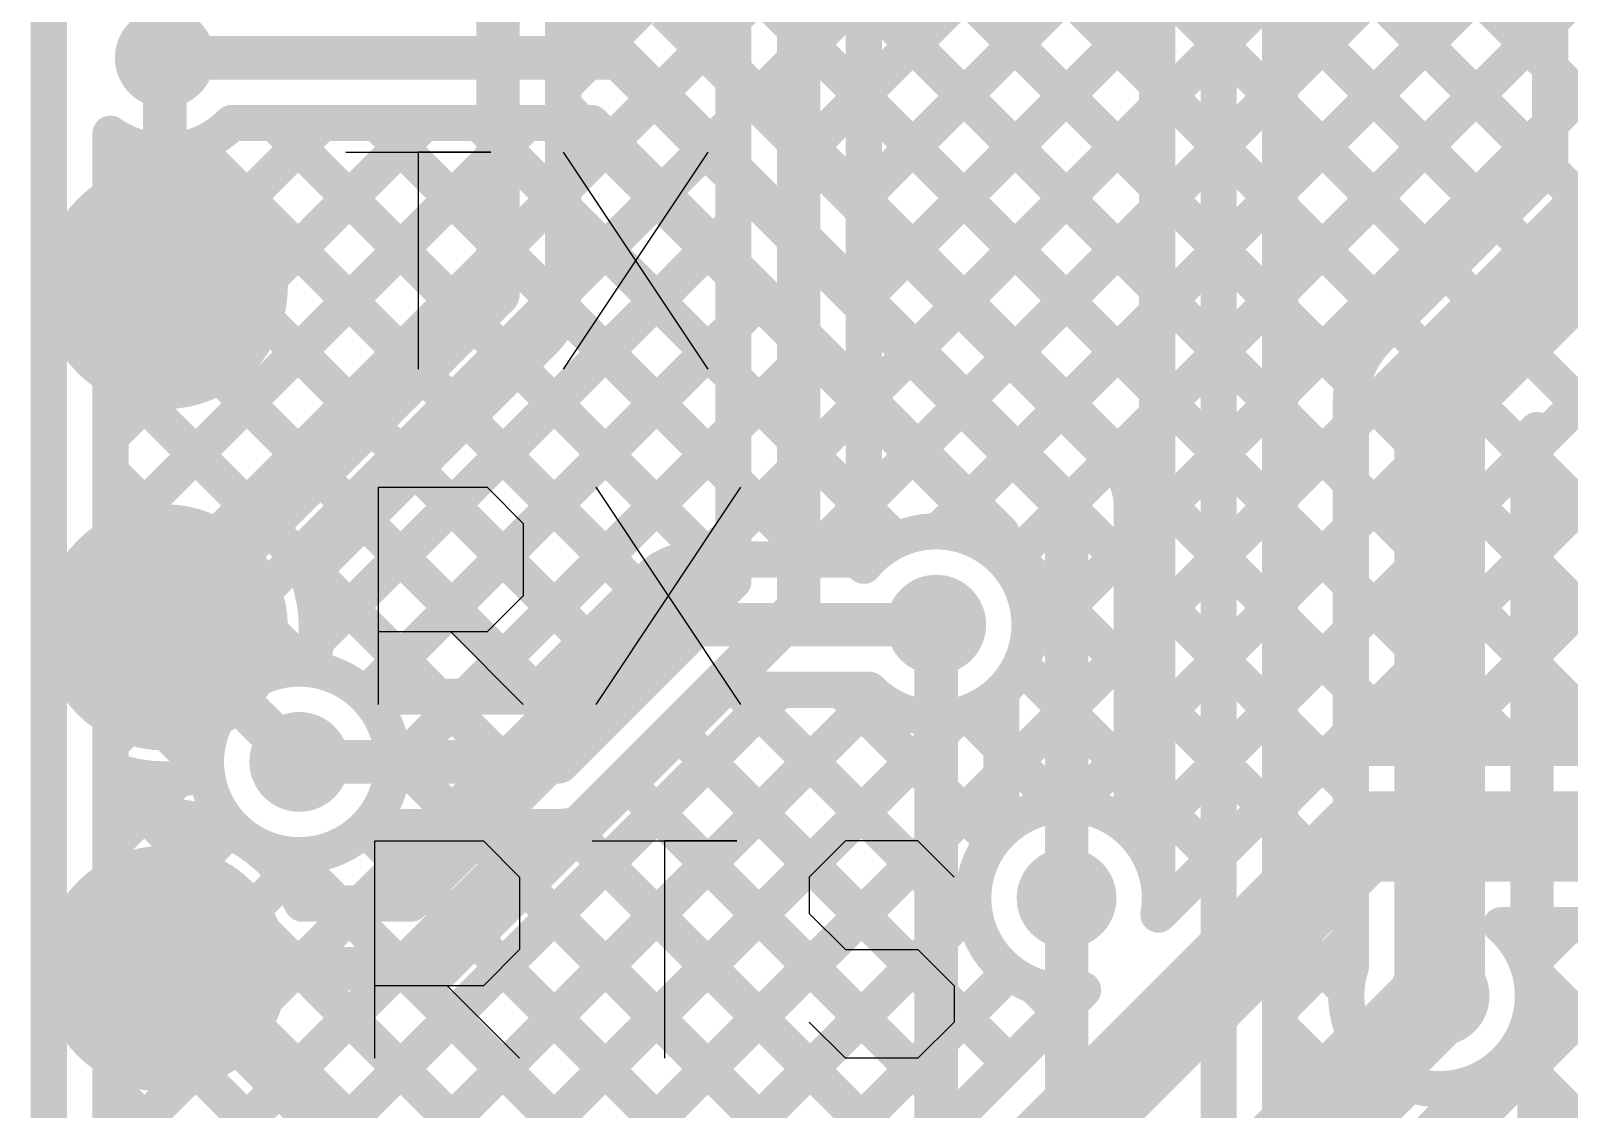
# Model space of a CAD drawing. Header units: millimetres. Extents: x 0.78 to 3.29, y 2.96 to 5.31.
# Drawn here: x 1.001 to 1.4258, y 3.7507 to 4.0485 of the extents above; entities that cross this region are included whole.
import ezdxf

# ---------------------------------------------------------------- set-up
doc = ezdxf.new("R2010")
doc.units = ezdxf.units.MM
doc.header["$MEASUREMENT"] = 0
for name, color, linetype in [('BottomLayer', 5, 'Continuous'), ('BottomSolder', 6, 'Continuous'), ('MultiLayer', 9, 'Continuous'), ('TopLayer', 1, 'Continuous'), ('TopOverlay', 2, 'Continuous'), ('TopPaste', 8, 'Continuous'), ('TopSolder', 216, 'Continuous'), ('ViaHoleLayer', 16, 'Continuous')]:
    doc.layers.add(name, color=color, linetype=linetype)

# ---------------------------------------------------------------- blocks, each defined once
blk = doc.blocks.new('S______42')
at = {"layer": 'TopLayer', "const_width": 0.03}
blk.add_lwpolyline([(-0.015, 0, 1), (0.015, 0, 1)], format="xyb", close=True, dxfattribs=at)
at = {"layer": 'TopPaste', "const_width": 0.03}
blk.add_lwpolyline([(-0.015, 0, 1), (0.015, 0, 1)], format="xyb", close=True, dxfattribs=at)
at = {"layer": 'TopSolder', "const_width": 0.034}
blk.add_lwpolyline([(-0.017, 0, 1), (0.017, 0, 1)], format="xyb", close=True, dxfattribs=at)
blk = doc.blocks.new('S______61')
at = {"layer": 'TopLayer', "const_width": 0.03}
blk.add_lwpolyline([(-0.015, 0, 1), (0.015, 0, 1)], format="xyb", close=True, dxfattribs=at)
at = {"layer": 'TopPaste', "const_width": 0.03}
blk.add_lwpolyline([(-0.015, 0, 1), (0.015, 0, 1)], format="xyb", close=True, dxfattribs=at)
at = {"layer": 'TopSolder', "const_width": 0.034}
blk.add_lwpolyline([(-0.017, 0, 1), (0.017, 0, 1)], format="xyb", close=True, dxfattribs=at)
blk = doc.blocks.new('S______62')
at = {"layer": 'TopLayer', "const_width": 0.03}
blk.add_lwpolyline([(-0.015, 0, 1), (0.015, 0, 1)], format="xyb", close=True, dxfattribs=at)
at = {"layer": 'TopPaste', "const_width": 0.03}
blk.add_lwpolyline([(-0.015, 0, 1), (0.015, 0, 1)], format="xyb", close=True, dxfattribs=at)
at = {"layer": 'TopSolder', "const_width": 0.034}
blk.add_lwpolyline([(-0.017, 0, 1), (0.017, 0, 1)], format="xyb", close=True, dxfattribs=at)

msp = doc.modelspace()

# ---------------------------------------------------------------- linework, layer by layer
at = {"layer": 'BottomLayer'}
for points, const_width in [([(1.006, 3.72724), (1.006, 4.55337)], 0.01), ([(1.023, 4.29444), (1.4635, 3.85394)], 0.01), ([(1.023, 4.26616), (1.43866, 3.8505)], 0.01), ([(1.023, 4.23788), (1.41038, 3.8505)], 0.01), ([(1.231, 4.22787), (1.4635, 3.99537)], 0.01), ([(1.023, 4.20959), (1.38209, 3.8505)], 0.01), ([(1.231, 4.19958), (1.4635, 3.96708)], 0.01), ([(1.18653, 4.04324), (1.31521, 4.17193)], 0.01), ([(1.231, 4.1713), (1.4635, 3.9388)], 0.01), ([(1.20067, 4.0291), (1.34007, 4.1685)], 0.01), ([(1.21481, 4.01495), (1.36836, 4.1685)], 0.01), ([(1.22895, 4.00081), (1.39664, 4.1685)], 0.01), ([(1.24309, 3.98667), (1.42492, 4.1685)], 0.01), ([(1.25724, 3.97253), (1.45321, 4.1685)], 0.01), ([(1.27138, 3.95838), (1.48149, 4.1685)], 0.01), ([(1.28552, 3.94424), (1.4975, 4.15622)], 0.01), ([(1.23806, 4.13595), (1.4635, 3.91051)], 0.01), ([(1.29966, 3.9301), (1.4975, 4.12794)], 0.01), ([(1.22599, 4.11973), (1.4635, 3.88223)], 0.01), ([(1.305, 3.90715), (1.45962, 4.06177)], 0.01), ([(1.17606, 4.0537), (1.2997, 3.93006)], 0.01), ([(1.038, 4.041), (1.16331, 4.041)], 0.012), ([(1.16331, 4.041), (1.287, 3.91731)], 0.012), ([(1.305, 3.87887), (1.4635, 4.03737)], 0.01), ([(1.023, 3.93628), (1.10972, 4.023)], 0.01), ([(1.023, 3.96457), (1.08143, 4.023)], 0.01), ([(1.023, 3.908), (1.138, 4.023)], 0.01), ([(1.05645, 4.023), (1.15585, 4.023)], 0.01), ([(1.06817, 4.023), (1.18867, 3.9025)], 0.01), ([(1.09645, 4.023), (1.21696, 3.9025)], 0.01), ([(1.12474, 4.023), (1.23995, 3.90779)], 0.01), ([(1.15302, 4.023), (1.269, 3.90702)], 0.01), ([(1.15585, 4.023), (1.269, 3.90985)], 0.01), ([(1.023, 3.73428), (1.023, 4.02003)], 0.01), ([(1.023, 3.87971), (1.16107, 4.01778)], 0.01), ([(1.023, 3.99285), (1.04699, 4.01684)], 0.01), ([(1.04629, 4.01659), (1.16871, 3.89417)], 0.01), ([(1.023, 4.0116), (1.15457, 3.88003)], 0.01), ([(1.305, 3.85059), (1.4635, 4.00908)], 0.01), ([(1.023, 3.85143), (1.17521, 4.00364)], 0.01), ([(1.07206, 3.8722), (1.18935, 3.9895)], 0.01), ([(1.023, 3.98332), (1.14043, 3.86589)], 0.01), ([(1.30743, 3.82473), (1.4635, 3.9808)], 0.01), ([(1.09317, 3.86503), (1.2035, 3.97536)], 0.01), ([(1.12103, 3.86461), (1.21764, 3.96121)], 0.01), ([(1.023, 3.95503), (1.11343, 3.86461)], 0.01), ([(1.35989, 3.84891), (1.4635, 3.95252)], 0.01), ([(1.18721, 3.9025), (1.23178, 3.94707)], 0.01), ([(1.21549, 3.9025), (1.24592, 3.93293)], 0.01), ([(1.023, 3.92675), (1.07747, 3.87228)], 0.01), ([(1.38977, 3.8505), (1.4635, 3.92423)], 0.01), ([(1.25155, 3.91027), (1.26006, 3.91879)], 0.01), ([(1.287, 3.809), (1.287, 3.91731)], 0.012), ([(1.305, 3.82746), (1.305, 3.91731)], 0.01), ([(1.269, 3.90295), (1.269, 3.90985)], 0.01), ([(1.1845, 3.9025), (1.23255, 3.9025)], 0.01), ([(1.305, 3.89931), (1.35682, 3.84749)], 0.01), ([(1.023, 3.89846), (1.05677, 3.86469)], 0.01), ([(1.13915, 3.86461), (1.17175, 3.8972)], 0.01), ([(1.41805, 3.8505), (1.4635, 3.89595)], 0.01), ([(1.14661, 3.84661), (1.1845, 3.8845)], 0.012), ([(1.1845, 3.8845), (1.251, 3.8845)], 0.012), ([(1.023, 3.87018), (1.04953, 3.84365)], 0.01), ([(1.305, 3.87102), (1.34198, 3.83405)], 0.01), ([(1.05547, 3.71419), (1.20778, 3.8665)], 0.01), ([(1.15936, 3.8339), (1.19196, 3.8665)], 0.01), ([(1.19196, 3.8665), (1.23255, 3.8665)], 0.01), ([(1.19639, 3.8665), (1.26282, 3.80007)], 0.01), ([(1.22467, 3.8665), (1.26652, 3.82465)], 0.01), ([(1.269, 3.82746), (1.269, 3.86604)], 0.01), ([(1.06376, 3.6942), (1.23437, 3.8648)], 0.01), ([(1.0936, 3.86461), (1.13915, 3.86461)], 0.01), ([(1.02395, 3.6261), (1.25736, 3.85952)], 0.01), ([(1.25935, 3.86011), (1.269, 3.85045)], 0.01), ([(1.18003, 3.85457), (1.27127, 3.76334)], 0.01), ([(1.023, 3.82314), (1.04955, 3.84969)], 0.01), ([(1.36858, 3.8505), (1.46375, 3.8505)], 0.01), ([(1.07514, 3.84661), (1.14661, 3.84661)], 0.012), ([(1.023, 3.8419), (1.18641, 3.67848)], 0.01), ([(1.05217, 3.62604), (1.269, 3.84287)], 0.01), ([(1.16589, 3.84043), (1.25712, 3.74919)], 0.01), ([(1.305, 3.84274), (1.32783, 3.8199)], 0.01), ([(1.31237, 3.80444), (1.35123, 3.8433)], 0.01), ([(1.14356, 3.60099), (1.36858, 3.826)], 0.025), ([(1.36858, 3.826), (1.516, 3.826)], 0.025), ([(1.023, 3.73829), (1.11331, 3.82861)], 0.01), ([(1.023, 3.79486), (1.05672, 3.82857)], 0.01), ([(1.03514, 3.72214), (1.1416, 3.82861)], 0.01), ([(1.09323, 3.82824), (1.2147, 3.70677)], 0.01), ([(1.0936, 3.82861), (1.14661, 3.82861)], 0.01), ([(1.12114, 3.82861), (1.22884, 3.72091)], 0.01), ([(1.14923, 3.8288), (1.24298, 3.73505)], 0.01), ([(1.023, 3.76658), (1.07735, 3.82092)], 0.01), ([(1.07218, 3.821), (1.20056, 3.69262)], 0.01), ([(1.023, 3.81361), (1.17227, 3.66434)], 0.01), ([(1.0799, 3.62549), (1.26131, 3.80689)], 0.01), ([(1.30423, 3.65183), (1.45391, 3.8015)], 0.01), ([(1.40689, 3.8015), (1.5009, 3.8015)], 0.01), ([(1.41371, 3.73302), (1.48219, 3.8015)], 0.01), ([(1.41442, 3.7903), (1.42562, 3.8015)], 0.01), ([(1.10819, 3.62549), (1.27127, 3.78857)], 0.01), ([(1.27973, 3.67176), (1.39, 3.78202)], 0.025), ([(1.41461, 3.7897), (1.47129, 3.73302)], 0.01), ([(1.023, 3.78533), (1.15813, 3.6502)], 0.01), ([(1.27807, 3.78482), (1.28541, 3.77748)], 0.01), ([(1.13342, 3.62549), (1.29156, 3.78363)], 0.01), ([(1.41012, 3.7659), (1.44301, 3.73302)], 0.01), ([(1.30423, 3.66161), (1.40165, 3.75903)], 0.01), ([(1.023, 3.75704), (1.14399, 3.63606)], 0.01), ([(1.39518, 3.75256), (1.41472, 3.73302)], 0.01)]:
    msp.add_lwpolyline(points, dxfattribs=dict(at, const_width=const_width))
for points, const_width in [([(1.03111, 4.041, 1), (1.04489, 4.041, 1)], 0.01378), ([(1.035, 4.041, 1), (1.041, 4.041, 1)], 0.006), ([(1.16031, 4.041, 1), (1.16631, 4.041, 1)], 0.006), ([(1.16031, 4.041, 1), (1.16631, 4.041, 1)], 0.006), ([(1.18403, 4.04324, 1), (1.18903, 4.04324, 1)], 0.005), ([(1.19817, 4.0291, 1), (1.20317, 4.0291, 1)], 0.005), ([(1.05395, 4.023, 1), (1.05896, 4.023, 1)], 0.005), ([(1.05395, 4.023, 1), (1.05896, 4.023, 1)], 0.005), ([(1.06567, 4.023, 1), (1.07067, 4.023, 1)], 0.005), ([(1.07893, 4.023, 1), (1.08393, 4.023, 1)], 0.005), ([(1.09395, 4.023, 1), (1.09895, 4.023, 1)], 0.005), ([(1.10722, 4.023, 1), (1.11222, 4.023, 1)], 0.005), ([(1.12224, 4.023, 1), (1.12724, 4.023, 1)], 0.005), ([(1.1355, 4.023, 1), (1.1405, 4.023, 1)], 0.005), ([(1.15052, 4.023, 1), (1.15552, 4.023, 1)], 0.005), ([(1.15335, 4.023, 1), (1.15835, 4.023, 1)], 0.005), ([(1.15335, 4.023, 1), (1.15835, 4.023, 1)], 0.005), ([(1.0205, 4.02003, 1), (1.0255, 4.02003, 1)], 0.005), ([(1.0205, 4.02003, 1), (1.0255, 4.02003, 1)], 0.005), ([(1.15857, 4.01778, 1), (1.16357, 4.01778, 1)], 0.005), ([(1.04379, 4.01659, 1), (1.04879, 4.01659, 1)], 0.005), ([(1.04449, 4.01684, 1), (1.04949, 4.01684, 1)], 0.005), ([(1.21231, 4.01495, 1), (1.21731, 4.01495, 1)], 0.005), ([(1.0205, 4.0116, 1), (1.0255, 4.0116, 1)], 0.005), ([(1.17271, 4.00364, 1), (1.17771, 4.00364, 1)], 0.005), ([(1.22645, 4.00081, 1), (1.23145, 4.00081, 1)], 0.005), ([(1.0205, 3.99285, 1), (1.0255, 3.99285, 1)], 0.005), ([(1.18685, 3.9895, 1), (1.19185, 3.9895, 1)], 0.005), ([(1.24059, 3.98667, 1), (1.24559, 3.98667, 1)], 0.005), ([(1.0205, 3.98332, 1), (1.0255, 3.98332, 1)], 0.005), ([(1.201, 3.97536, 1), (1.206, 3.97536, 1)], 0.005), ([(1.25474, 3.97253, 1), (1.25974, 3.97253, 1)], 0.005), ([(1.0205, 3.96457, 1), (1.0255, 3.96457, 1)], 0.005), ([(1.21514, 3.96121, 1), (1.22014, 3.96121, 1)], 0.005), ([(1.26888, 3.95838, 1), (1.27388, 3.95838, 1)], 0.005), ([(1.0205, 3.95503, 1), (1.0255, 3.95503, 1)], 0.005), ([(1.22928, 3.94707, 1), (1.23428, 3.94707, 1)], 0.005), ([(1.28302, 3.94424, 1), (1.28802, 3.94424, 1)], 0.005), ([(1.0205, 3.93628, 1), (1.0255, 3.93628, 1)], 0.005), ([(1.24342, 3.93293, 1), (1.24842, 3.93293, 1)], 0.005), ([(1.29716, 3.9301, 1), (1.30216, 3.9301, 1)], 0.005), ([(1.2972, 3.93006, 1), (1.3022, 3.93006, 1)], 0.005), ([(1.2972, 3.93006, 1), (1.3022, 3.93006, 1)], 0.005), ([(1.29723, 3.93004, 1), (1.30223, 3.93004, 1)], 0.005), ([(1.0205, 3.92675, 1), (1.0255, 3.92675, 1)], 0.005), ([(1.25756, 3.91879, 1), (1.26256, 3.91879, 1)], 0.005), ([(1.284, 3.91731, 1), (1.29, 3.91731, 1)], 0.006), ([(1.284, 3.91731, 1), (1.29, 3.91731, 1)], 0.006), ([(1.3025, 3.91731, 1), (1.3075, 3.91731, 1)], 0.005), ([(1.3025, 3.91731, 1), (1.3075, 3.91731, 1)], 0.005), ([(1.3025, 3.91731, 1), (1.3075, 3.91731, 1)], 0.005), ([(1.0205, 3.908, 1), (1.0255, 3.908, 1)], 0.005), ([(1.23745, 3.90779, 1), (1.24245, 3.90779, 1)], 0.005), ([(1.24905, 3.91027, 1), (1.25405, 3.91027, 1)], 0.005), ([(1.2665, 3.90985, 1), (1.2715, 3.90985, 1)], 0.005), ([(1.2665, 3.90985, 1), (1.2715, 3.90985, 1)], 0.005), ([(1.2665, 3.90702, 1), (1.2715, 3.90702, 1)], 0.005), ([(1.3025, 3.90715, 1), (1.3075, 3.90715, 1)], 0.005), ([(1.182, 3.9025, 1), (1.187, 3.9025, 1)], 0.005), ([(1.182, 3.9025, 1), (1.187, 3.9025, 1)], 0.005), ([(1.182, 3.9025, 1), (1.187, 3.9025, 1)], 0.005), ([(1.18471, 3.9025, 1), (1.18971, 3.9025, 1)], 0.005), ([(1.18617, 3.9025, 1), (1.19117, 3.9025, 1)], 0.005), ([(1.21299, 3.9025, 1), (1.21799, 3.9025, 1)], 0.005), ([(1.21446, 3.9025, 1), (1.21946, 3.9025, 1)], 0.005), ([(1.23005, 3.9025, 1), (1.23504, 3.9025, 1)], 0.005), ([(1.23005, 3.9025, 1), (1.23504, 3.9025, 1)], 0.005), ([(1.2665, 3.90295, 1), (1.2715, 3.90295, 1)], 0.005), ([(1.2665, 3.90295, 1), (1.2715, 3.90295, 1)], 0.005), ([(1.3025, 3.89931, 1), (1.3075, 3.89931, 1)], 0.005), ([(1.0205, 3.89846, 1), (1.0255, 3.89846, 1)], 0.005), ([(1.16925, 3.8972, 1), (1.17425, 3.8972, 1)], 0.005), ([(1.16925, 3.8972, 1), (1.17425, 3.8972, 1)], 0.005), ([(1.16927, 3.89723, 1), (1.17427, 3.89723, 1)], 0.005), ([(1.16622, 3.89417, 1), (1.17121, 3.89417, 1)], 0.005), ([(1.24411, 3.8845, 1), (1.25789, 3.8845, 1)], 0.01378), ([(1.1815, 3.8845, 1), (1.1875, 3.8845, 1)], 0.006), ([(1.1815, 3.8845, 1), (1.1875, 3.8845, 1)], 0.006), ([(1.248, 3.8845, 1), (1.254, 3.8845, 1)], 0.006), ([(1.0205, 3.87971, 1), (1.0255, 3.87971, 1)], 0.005), ([(1.15207, 3.88003, 1), (1.15707, 3.88003, 1)], 0.005), ([(1.3025, 3.87887, 1), (1.3075, 3.87887, 1)], 0.005), ([(1.0205, 3.87018, 1), (1.0255, 3.87018, 1)], 0.005), ([(1.06956, 3.8722, 1), (1.07456, 3.8722, 1)], 0.005), ([(1.07497, 3.87228, 1), (1.07997, 3.87228, 1)], 0.005), ([(1.3025, 3.87102, 1), (1.3075, 3.87102, 1)], 0.005), ([(1.09067, 3.86503, 1), (1.09567, 3.86503, 1)], 0.005), ([(1.13793, 3.86589, 1), (1.14293, 3.86589, 1)], 0.005), ([(1.18945, 3.8665, 1), (1.19446, 3.8665, 1)], 0.005), ([(1.18945, 3.8665, 1), (1.19446, 3.8665, 1)], 0.005), ([(1.19389, 3.8665, 1), (1.19889, 3.8665, 1)], 0.005), ([(1.20528, 3.8665, 1), (1.21028, 3.8665, 1)], 0.005), ([(1.22217, 3.8665, 1), (1.22717, 3.8665, 1)], 0.005), ([(1.23005, 3.8665, 1), (1.23504, 3.8665, 1)], 0.005), ([(1.23005, 3.8665, 1), (1.23504, 3.8665, 1)], 0.005), ([(1.2665, 3.86604, 1), (1.2715, 3.86604, 1)], 0.005), ([(1.2665, 3.86604, 1), (1.2715, 3.86604, 1)], 0.005), ([(1.05427, 3.86469, 1), (1.05927, 3.86469, 1)], 0.005), ([(1.0911, 3.86461, 1), (1.0961, 3.86461, 1)], 0.005), ([(1.0911, 3.86461, 1), (1.0961, 3.86461, 1)], 0.005), ([(1.11093, 3.86461, 1), (1.11593, 3.86461, 1)], 0.005), ([(1.11853, 3.86461, 1), (1.12353, 3.86461, 1)], 0.005), ([(1.13665, 3.86461, 1), (1.14165, 3.86461, 1)], 0.005), ([(1.13665, 3.86461, 1), (1.14165, 3.86461, 1)], 0.005), ([(1.23187, 3.8648, 1), (1.23687, 3.8648, 1)], 0.005), ([(1.25486, 3.85952, 1), (1.25986, 3.85952, 1)], 0.005), ([(1.25685, 3.86011, 1), (1.26185, 3.86011, 1)], 0.005), ([(1.06825, 3.84661, 1), (1.08203, 3.84661, 1)], 0.01378), ([(1.17753, 3.85457, 1), (1.18253, 3.85457, 1)], 0.005), ([(1.0205, 3.85143, 1), (1.0255, 3.85143, 1)], 0.005), ([(1.04705, 3.84969, 1), (1.05205, 3.84969, 1)], 0.005), ([(1.2665, 3.85045, 1), (1.2715, 3.85045, 1)], 0.005), ([(1.3025, 3.85059, 1), (1.3075, 3.85059, 1)], 0.005), ([(1.35739, 3.84891, 1), (1.36239, 3.84891, 1)], 0.005), ([(1.36608, 3.8505, 1), (1.37108, 3.8505, 1)], 0.005), ([(1.36608, 3.8505, 1), (1.37108, 3.8505, 1)], 0.005), ([(1.36608, 3.8505, 1), (1.37108, 3.8505, 1)], 0.005), ([(1.37959, 3.8505, 1), (1.38459, 3.8505, 1)], 0.005), ([(1.38727, 3.8505, 1), (1.39227, 3.8505, 1)], 0.005), ([(1.40788, 3.8505, 1), (1.41288, 3.8505, 1)], 0.005), ([(1.41555, 3.8505, 1), (1.42055, 3.8505, 1)], 0.005), ([(1.04703, 3.84365, 1), (1.05203, 3.84365, 1)], 0.005), ([(1.07214, 3.84661, 1), (1.07814, 3.84661, 1)], 0.006), ([(1.14361, 3.84661, 1), (1.14961, 3.84661, 1)], 0.006), ([(1.14361, 3.84661, 1), (1.14961, 3.84661, 1)], 0.006), ([(1.35432, 3.84749, 1), (1.35932, 3.84749, 1)], 0.005), ([(1.0205, 3.8419, 1), (1.0255, 3.8419, 1)], 0.005), ([(1.16339, 3.84043, 1), (1.16839, 3.84043, 1)], 0.005), ([(1.2665, 3.84287, 1), (1.2715, 3.84287, 1)], 0.005), ([(1.3025, 3.84274, 1), (1.3075, 3.84274, 1)], 0.005), ([(1.34873, 3.8433, 1), (1.35373, 3.8433, 1)], 0.005), ([(1.34873, 3.8433, 1), (1.35373, 3.8433, 1)], 0.005), ([(1.34875, 3.84332, 1), (1.35375, 3.84332, 1)], 0.005), ([(1.15683, 3.83388, 1), (1.16183, 3.83388, 1)], 0.005), ([(1.15686, 3.8339, 1), (1.16186, 3.8339, 1)], 0.005), ([(1.15686, 3.8339, 1), (1.16186, 3.8339, 1)], 0.005), ([(1.33948, 3.83405, 1), (1.34448, 3.83405, 1)], 0.005), ([(1.36233, 3.826, 1), (1.37483, 3.826, 1)], 0.0125), ([(1.36233, 3.826, 1), (1.37483, 3.826, 1)], 0.0125), ([(1.05422, 3.82857, 1), (1.05922, 3.82857, 1)], 0.005), ([(1.09073, 3.82824, 1), (1.09573, 3.82824, 1)], 0.005), ([(1.0911, 3.82861, 1), (1.0961, 3.82861, 1)], 0.005), ([(1.0911, 3.82861, 1), (1.0961, 3.82861, 1)], 0.005), ([(1.11081, 3.82861, 1), (1.11581, 3.82861, 1)], 0.005), ([(1.11864, 3.82861, 1), (1.12364, 3.82861, 1)], 0.005), ([(1.1391, 3.82861, 1), (1.1441, 3.82861, 1)], 0.005), ([(1.14411, 3.82861, 1), (1.14911, 3.82861, 1)], 0.005), ([(1.14411, 3.82861, 1), (1.14911, 3.82861, 1)], 0.005), ([(1.14411, 3.82861, 1), (1.14911, 3.82861, 1)], 0.005), ([(1.14673, 3.8288, 1), (1.15173, 3.8288, 1)], 0.005), ([(1.2665, 3.82746, 1), (1.2715, 3.82746, 1)], 0.005), ([(1.2665, 3.82746, 1), (1.2715, 3.82746, 1)], 0.005), ([(1.3025, 3.82746, 1), (1.3075, 3.82746, 1)], 0.005), ([(1.3025, 3.82746, 1), (1.3075, 3.82746, 1)], 0.005), ([(1.0205, 3.82314, 1), (1.0255, 3.82314, 1)], 0.005), ([(1.26402, 3.82465, 1), (1.26902, 3.82465, 1)], 0.005), ([(1.30493, 3.82473, 1), (1.30993, 3.82473, 1)], 0.005), ([(1.06968, 3.821, 1), (1.07468, 3.821, 1)], 0.005), ([(1.07485, 3.82092, 1), (1.07985, 3.82092, 1)], 0.005), ([(1.32533, 3.8199, 1), (1.33033, 3.8199, 1)], 0.005), ([(1.28011, 3.809, 1), (1.29389, 3.809, 1)], 0.01378), ([(1.0205, 3.81361, 1), (1.0255, 3.81361, 1)], 0.005), ([(1.284, 3.809, 1), (1.29, 3.809, 1)], 0.006), ([(1.25881, 3.80689, 1), (1.26381, 3.80689, 1)], 0.005), ([(1.31028, 3.809, 1), (1.31528, 3.809, 1)], 0.005), ([(1.31028, 3.809, 1), (1.31528, 3.809, 1)], 0.005), ([(1.30987, 3.80444, 1), (1.31487, 3.80444, 1)], 0.005), ([(1.30987, 3.80444, 1), (1.31487, 3.80444, 1)], 0.005), ([(1.40439, 3.8015, 1), (1.40939, 3.8015, 1)], 0.005), ([(1.40439, 3.8015, 1), (1.40939, 3.8015, 1)], 0.005), ([(1.42312, 3.8015, 1), (1.42812, 3.8015, 1)], 0.005), ([(1.26032, 3.80007, 1), (1.26532, 3.80007, 1)], 0.005), ([(1.0205, 3.79486, 1), (1.0255, 3.79486, 1)], 0.005), ([(1.26877, 3.78857, 1), (1.27377, 3.78857, 1)], 0.005), ([(1.38311, 3.78202, 1), (1.39689, 3.78202, 1)], 0.01378), ([(1.38375, 3.78202, 1), (1.39625, 3.78202, 1)], 0.0125), ([(1.41192, 3.7903, 1), (1.41692, 3.7903, 1)], 0.005), ([(1.41211, 3.7897, 1), (1.41711, 3.7897, 1)], 0.005), ([(1.0205, 3.78533, 1), (1.0255, 3.78533, 1)], 0.005), ([(1.27557, 3.78482, 1), (1.28057, 3.78482, 1)], 0.005), ([(1.28906, 3.78363, 1), (1.29406, 3.78363, 1)], 0.005), ([(1.28906, 3.78363, 1), (1.29406, 3.78363, 1)], 0.005), ([(1.41328, 3.78202, 1), (1.41828, 3.78202, 1)], 0.005), ([(1.41328, 3.78202, 1), (1.41828, 3.78202, 1)], 0.005), ([(1.28291, 3.77748, 1), (1.28791, 3.77748, 1)], 0.005), ([(1.0205, 3.76658, 1), (1.0255, 3.76658, 1)], 0.005), ([(1.26877, 3.76334, 1), (1.27377, 3.76334, 1)], 0.005), ([(1.40762, 3.7659, 1), (1.41262, 3.7659, 1)], 0.005), ([(1.39915, 3.75903, 1), (1.40415, 3.75903, 1)], 0.005), ([(1.39915, 3.75903, 1), (1.40415, 3.75903, 1)], 0.005), ([(1.0205, 3.75704, 1), (1.0255, 3.75704, 1)], 0.005), ([(1.39268, 3.75256, 1), (1.39768, 3.75256, 1)], 0.005), ([(1.25462, 3.74919, 1), (1.25962, 3.74919, 1)], 0.005)]:
    msp.add_lwpolyline(points, format="xyb", close=True, dxfattribs=dict(at, const_width=const_width))
at = {"layer": 'BottomLayer', "const_width": 0.01}
for points in [[(1.05645, 4.023, -0.370389), (1.023, 4.02003)], [(1.2997, 3.93006, -0.199396), (1.305, 3.91731)], [(1.29973, 3.93004, -0.198912), (1.305, 3.91731)], [(1.23255, 3.9025, -0.414214), (1.269, 3.90295)], [(1.17175, 3.8972, -0.199396), (1.1845, 3.9025)], [(1.17177, 3.89723, -0.198912), (1.1845, 3.9025)], [(1.0936, 3.82861, -2.457479), (1.0936, 3.86461)], [(1.269, 3.86604, -0.414214), (1.23255, 3.8665)], [(1.35123, 3.8433, -0.199267), (1.36858, 3.8505)], [(1.35125, 3.84332, -0.198912), (1.36858, 3.8505)], [(1.15936, 3.8339, -0.199396), (1.14661, 3.82861)], [(1.15933, 3.83388, -0.198912), (1.14661, 3.82861)], [(1.29156, 3.78363, -0.739253), (1.269, 3.82746)], [(1.305, 3.82746, -0.202158), (1.31278, 3.809)], [(1.31278, 3.809, -0.044448), (1.31237, 3.80444)], [(1.40689, 3.8015, -0.217445), (1.41578, 3.78202)], [(1.41578, 3.78202, -0.282633), (1.40165, 3.75903)]]:
    msp.add_lwpolyline(points, format="xyb", dxfattribs=at)
at = {"layer": 'BottomSolder', "const_width": 0.00991}
for points in [[(1.03305, 4.041, 1), (1.04295, 4.041, 1)], [(1.24605, 3.8845, 1), (1.25595, 3.8845, 1)], [(1.07019, 3.84661, 1), (1.08009, 3.84661, 1)], [(1.28205, 3.809, 1), (1.29195, 3.809, 1)]]:
    msp.add_lwpolyline(points, format="xyb", close=True, dxfattribs=at)
at = {"layer": 'MultiLayer', "const_width": 0.01378}
for points in [[(1.03111, 4.041, 1), (1.04489, 4.041, 1)], [(1.24411, 3.8845, 1), (1.25789, 3.8845, 1)], [(1.06825, 3.84661, 1), (1.08203, 3.84661, 1)], [(1.28011, 3.809, 1), (1.29389, 3.809, 1)], [(1.38311, 3.78202, 1), (1.39689, 3.78202, 1)]]:
    msp.add_lwpolyline(points, format="xyb", close=True, dxfattribs=at)
at = {"layer": 'TopLayer'}
for points, const_width in [([(1.13, 3.97575), (1.13, 4.595)], 0.012), ([(1.148, 3.97575), (1.148, 4.58754)], 0.01), ([(1.038, 4.041), (1.038, 4.541)], 0.012), ([(1.28258, 4.17628), (1.4205, 4.03837)], 0.01), ([(1.213, 3.889), (1.213, 4.142)], 0.012), ([(1.4205, 4.01115), (1.4205, 4.14328)], 0.01), ([(1.195, 3.89646), (1.195, 4.12355)], 0.01), ([(1.231, 3.90077), (1.231, 4.12355)], 0.01), ([(1.231, 4.11473), (1.312, 4.03373)], 0.01), ([(1.346, 4.03301), (1.4205, 4.10751)], 0.01), ([(1.231, 4.03114), (1.29941, 4.09955)], 0.01), ([(1.329, 3.614), (1.329, 4.094)], 0.01), ([(1.346, 3.62104), (1.346, 4.094)], 0.01), ([(1.231, 4.08644), (1.312, 4.00544)], 0.01), ([(1.312, 3.81529), (1.312, 4.08696)], 0.01), ([(1.148, 4.08459), (1.195, 4.03759)], 0.01), ([(1.231, 4.00286), (1.312, 4.08386)], 0.01), ([(1.346, 4.08458), (1.41997, 4.01061)], 0.01), ([(1.148, 4.033), (1.195, 4.08)], 0.01), ([(1.346, 4.00472), (1.4205, 4.07922)], 0.01), ([(1.148, 4.05631), (1.195, 4.00931)], 0.01), ([(1.231, 4.05816), (1.312, 3.97716)], 0.01), ([(1.346, 4.0563), (1.40582, 3.99647)], 0.01), ([(1.231, 3.97458), (1.312, 4.05558)], 0.01), ([(1.148, 4.00471), (1.195, 4.05171)], 0.01), ([(1.346, 3.97644), (1.4205, 4.05094)], 0.01), ([(1.038, 3.978), (1.038, 4.041)], 0.012), ([(1.148, 4.02802), (1.195, 3.98102)], 0.01), ([(1.231, 4.02988), (1.312, 3.94888)], 0.01), ([(1.231, 3.94629), (1.312, 4.02729)], 0.01), ([(1.346, 4.02801), (1.39168, 3.98233)], 0.01), ([(1.148, 3.97643), (1.195, 4.02343)], 0.01), ([(1.346, 3.94815), (1.4205, 4.02265)], 0.01), ([(1.3727, 3.96335), (1.4205, 4.01115)], 0.01), ([(1.39, 3.946), (1.445, 4.001)], 0.025), ([(1.231, 4.00159), (1.312, 3.92059)], 0.01), ([(1.148, 3.99974), (1.195, 3.95274)], 0.01), ([(1.231, 3.91801), (1.312, 3.99901)], 0.01), ([(1.346, 3.99973), (1.37754, 3.96819)], 0.01), ([(1.07983, 3.87997), (1.195, 3.99514)], 0.01), ([(1.038, 3.88375), (1.13, 3.97575)], 0.012), ([(1.14758, 3.97188), (1.195, 3.92445)], 0.01), ([(1.231, 3.97331), (1.312, 3.89231)], 0.01), ([(1.346, 3.97144), (1.36609, 3.95135)], 0.01), ([(1.09317, 3.86503), (1.195, 3.96686)], 0.01), ([(1.25155, 3.91027), (1.312, 3.97072)], 0.01), ([(1.07756, 3.89785), (1.1427, 3.96299)], 0.01), ([(1.13544, 3.95573), (1.19486, 3.89631)], 0.01), ([(1.39, 3.78202), (1.39, 3.946)], 0.025), ([(1.3655, 3.79004), (1.3655, 3.946)], 0.01), ([(1.1213, 3.94159), (1.18071, 3.88217)], 0.01), ([(1.231, 3.94502), (1.312, 3.86402)], 0.01), ([(1.2707, 3.90113), (1.312, 3.94244)], 0.01), ([(1.346, 3.94316), (1.3655, 3.92366)], 0.01), ([(1.10083, 3.8444), (1.195, 3.93858)], 0.01), ([(1.346, 3.91987), (1.3655, 3.93937)], 0.01), ([(1.4145, 3.93585), (1.41687, 3.93822)], 0.01), ([(1.4145, 3.79004), (1.4145, 3.93585)], 0.01), ([(1.4165, 3.6195), (1.4165, 3.934)], 0.01), ([(1.10716, 3.92745), (1.16657, 3.86803)], 0.01), ([(1.231, 3.91674), (1.23995, 3.90779)], 0.01), ([(1.09301, 3.9133), (1.15243, 3.85389)], 0.01), ([(1.27598, 3.87814), (1.312, 3.91415)], 0.01), ([(1.346, 3.91488), (1.3655, 3.89538)], 0.01), ([(1.0922, 3.80749), (1.195, 3.91029)], 0.01), ([(1.346, 3.89159), (1.3655, 3.91108)], 0.01), ([(1.07887, 3.89916), (1.13829, 3.83974)], 0.01), ([(1.10604, 3.80749), (1.195, 3.89646)], 0.01), ([(1.11349, 3.78949), (1.213, 3.889)], 0.012), ([(1.346, 3.88659), (1.3655, 3.86709)], 0.01), ([(1.038, 3.88375), (1.07514, 3.84661)], 0.012), ([(1.251, 3.266), (1.251, 3.8845)], 0.012), ([(1.269, 3.84287), (1.312, 3.88587)], 0.01), ([(1.346, 3.8633), (1.3655, 3.8828)], 0.01), ([(1.27429, 3.87345), (1.312, 3.83574)], 0.01), ([(1.269, 3.82746), (1.269, 3.86604)], 0.01), ([(1.28911, 3.83469), (1.312, 3.85758)], 0.01), ([(1.346, 3.85831), (1.3655, 3.83881)], 0.01), ([(1.346, 3.83502), (1.3655, 3.85452)], 0.01), ([(1.10082, 3.84893), (1.12415, 3.8256)], 0.01), ([(1.269, 3.85045), (1.28477, 3.83468)], 0.01), ([(1.023, 3.82872), (1.023, 3.84452)], 0.01), ([(1.023, 3.8419), (1.03363, 3.83127)], 0.01), ([(1.03071, 3.83086), (1.04177, 3.84192)], 0.01), ([(1.09323, 3.82824), (1.11, 3.81146)], 0.01), ([(1.30743, 3.82473), (1.312, 3.8293)], 0.01), ([(1.346, 3.83002), (1.3655, 3.81052)], 0.01), ([(1.346, 3.80673), (1.3655, 3.82623)], 0.01), ([(1.07139, 3.81497), (1.07735, 3.82092)], 0.01), ([(1.07218, 3.821), (1.08569, 3.80749)], 0.01), ([(1.287, 3.559), (1.287, 3.809)], 0.012), ([(1.07595, 3.80749), (1.10604, 3.80749)], 0.01), ([(1.346, 3.80174), (1.36426, 3.78348)], 0.01), ([(1.346, 3.77845), (1.3655, 3.79795)], 0.01), ([(1.038, 3.78949), (1.22, 3.60749)], 0.012), ([(1.038, 3.78949), (1.11349, 3.78949)], 0.012), ([(1.346, 3.77345), (1.4165, 3.70295)], 0.01), ([(1.346, 3.75016), (1.36674, 3.7709)], 0.01), ([(1.346, 3.69359), (1.4165, 3.76409)], 0.01), ([(1.41012, 3.7659), (1.4165, 3.75952)], 0.01), ([(1.346, 3.72188), (1.38173, 3.75761)], 0.01), ([(1.39145, 3.75628), (1.4165, 3.73124)], 0.01)]:
    msp.add_lwpolyline(points, dxfattribs=dict(at, const_width=const_width))
for points, const_width in [([(1.03111, 4.041, 1), (1.04489, 4.041, 1)], 0.01378), ([(1.1925, 4.05171, 1), (1.1975, 4.05171, 1)], 0.005), ([(1.418, 4.05094, 1), (1.423, 4.05094, 1)], 0.005), ([(1.035, 4.041, 1), (1.041, 4.041, 1)], 0.006), ([(1.035, 4.041, 1), (1.041, 4.041, 1)], 0.006), ([(1.1925, 4.03759, 1), (1.1975, 4.03759, 1)], 0.005), ([(1.418, 4.03837, 1), (1.423, 4.03837, 1)], 0.005), ([(1.1455, 4.033, 1), (1.1505, 4.033, 1)], 0.005), ([(1.2285, 4.03114, 1), (1.2335, 4.03114, 1)], 0.005), ([(1.3095, 4.03373, 1), (1.3145, 4.03373, 1)], 0.005), ([(1.3435, 4.03301, 1), (1.3485, 4.03301, 1)], 0.005), ([(1.1455, 4.02802, 1), (1.1505, 4.02802, 1)], 0.005), ([(1.2285, 4.02988, 1), (1.2335, 4.02988, 1)], 0.005), ([(1.3095, 4.02729, 1), (1.3145, 4.02729, 1)], 0.005), ([(1.3435, 4.02801, 1), (1.3485, 4.02801, 1)], 0.005), ([(1.1925, 4.02343, 1), (1.1975, 4.02343, 1)], 0.005), ([(1.418, 4.02265, 1), (1.423, 4.02265, 1)], 0.005), ([(1.1925, 4.00931, 1), (1.1975, 4.00931, 1)], 0.005), ([(1.41747, 4.01061, 1), (1.42247, 4.01061, 1)], 0.005), ([(1.418, 4.01115, 1), (1.423, 4.01115, 1)], 0.005), ([(1.418, 4.01115, 1), (1.423, 4.01115, 1)], 0.005), ([(1.3095, 4.00544, 1), (1.3145, 4.00544, 1)], 0.005), ([(1.1455, 4.00471, 1), (1.1505, 4.00471, 1)], 0.005), ([(1.2285, 4.00286, 1), (1.2335, 4.00286, 1)], 0.005), ([(1.2285, 4.00159, 1), (1.2335, 4.00159, 1)], 0.005), ([(1.3435, 4.00472, 1), (1.3485, 4.00472, 1)], 0.005), ([(1.1455, 3.99974, 1), (1.1505, 3.99974, 1)], 0.005), ([(1.3095, 3.99901, 1), (1.3145, 3.99901, 1)], 0.005), ([(1.3435, 3.99973, 1), (1.3485, 3.99973, 1)], 0.005), ([(1.1925, 3.99514, 1), (1.1975, 3.99514, 1)], 0.005), ([(1.40332, 3.99647, 1), (1.40832, 3.99647, 1)], 0.005), ([(1.1925, 3.98102, 1), (1.1975, 3.98102, 1)], 0.005), ([(1.38918, 3.98233, 1), (1.39418, 3.98233, 1)], 0.005), ([(1.035, 3.978, 1), (1.041, 3.978, 1)], 0.006), ([(1.127, 3.97575, 1), (1.133, 3.97575, 1)], 0.006), ([(1.127, 3.97575, 1), (1.133, 3.97575, 1)], 0.006), ([(1.1455, 3.97643, 1), (1.1505, 3.97643, 1)], 0.005), ([(1.1455, 3.97575, 1), (1.1505, 3.97575, 1)], 0.005), ([(1.1455, 3.97575, 1), (1.1505, 3.97575, 1)], 0.005), ([(1.1455, 3.97575, 1), (1.1505, 3.97575, 1)], 0.005), ([(1.3095, 3.97716, 1), (1.3145, 3.97716, 1)], 0.005), ([(1.3435, 3.97644, 1), (1.3485, 3.97644, 1)], 0.005), ([(1.14508, 3.97188, 1), (1.15008, 3.97188, 1)], 0.005), ([(1.2285, 3.97458, 1), (1.2335, 3.97458, 1)], 0.005), ([(1.2285, 3.97331, 1), (1.2335, 3.97331, 1)], 0.005), ([(1.3435, 3.97144, 1), (1.3485, 3.97144, 1)], 0.005), ([(1.1925, 3.96686, 1), (1.1975, 3.96686, 1)], 0.005), ([(1.3095, 3.97072, 1), (1.3145, 3.97072, 1)], 0.005), ([(1.37504, 3.96819, 1), (1.38004, 3.96819, 1)], 0.005), ([(1.1402, 3.96299, 1), (1.1452, 3.96299, 1)], 0.005), ([(1.1402, 3.96299, 1), (1.1452, 3.96299, 1)], 0.005), ([(1.14023, 3.96302, 1), (1.14523, 3.96302, 1)], 0.005), ([(1.37018, 3.96332, 1), (1.37518, 3.96332, 1)], 0.005), ([(1.3702, 3.96335, 1), (1.3752, 3.96335, 1)], 0.005), ([(1.3702, 3.96335, 1), (1.3752, 3.96335, 1)], 0.005), ([(1.13294, 3.95573, 1), (1.13794, 3.95573, 1)], 0.005), ([(1.1925, 3.95274, 1), (1.1975, 3.95274, 1)], 0.005), ([(1.36359, 3.95135, 1), (1.36859, 3.95135, 1)], 0.005), ([(1.38375, 3.946, 1), (1.39625, 3.946, 1)], 0.0125), ([(1.38375, 3.946, 1), (1.39625, 3.946, 1)], 0.0125), ([(1.2285, 3.94629, 1), (1.2335, 3.94629, 1)], 0.005), ([(1.3095, 3.94888, 1), (1.3145, 3.94888, 1)], 0.005), ([(1.3435, 3.94815, 1), (1.3485, 3.94815, 1)], 0.005), ([(1.363, 3.946, 1), (1.368, 3.946, 1)], 0.005), ([(1.363, 3.946, 1), (1.368, 3.946, 1)], 0.005), ([(1.363, 3.946, 1), (1.368, 3.946, 1)], 0.005), ([(1.1188, 3.94159, 1), (1.1238, 3.94159, 1)], 0.005), ([(1.2285, 3.94502, 1), (1.2335, 3.94502, 1)], 0.005), ([(1.3095, 3.94244, 1), (1.3145, 3.94244, 1)], 0.005), ([(1.3435, 3.94316, 1), (1.3485, 3.94316, 1)], 0.005), ([(1.1925, 3.93858, 1), (1.1975, 3.93858, 1)], 0.005), ([(1.363, 3.93937, 1), (1.368, 3.93937, 1)], 0.005), ([(1.41437, 3.93822, 1), (1.41937, 3.93822, 1)], 0.005), ([(1.41437, 3.93822, 1), (1.41937, 3.93822, 1)], 0.005), ([(1.41437, 3.93822, 1), (1.41937, 3.93822, 1)], 0.005), ([(1.412, 3.93585, 1), (1.417, 3.93585, 1)], 0.005), ([(1.412, 3.93585, 1), (1.417, 3.93585, 1)], 0.005), ([(1.414, 3.934, 1), (1.419, 3.934, 1)], 0.005), ([(1.414, 3.934, 1), (1.419, 3.934, 1)], 0.005), ([(1.414, 3.934, 1), (1.419, 3.934, 1)], 0.005), ([(1.10466, 3.92745, 1), (1.10966, 3.92745, 1)], 0.005), ([(1.1925, 3.92445, 1), (1.1975, 3.92445, 1)], 0.005), ([(1.3095, 3.92059, 1), (1.3145, 3.92059, 1)], 0.005), ([(1.363, 3.92366, 1), (1.368, 3.92366, 1)], 0.005), ([(1.2285, 3.91801, 1), (1.2335, 3.91801, 1)], 0.005), ([(1.2285, 3.91674, 1), (1.2335, 3.91674, 1)], 0.005), ([(1.3435, 3.91987, 1), (1.3485, 3.91987, 1)], 0.005), ([(1.09051, 3.9133, 1), (1.09551, 3.9133, 1)], 0.005), ([(1.3095, 3.91415, 1), (1.3145, 3.91415, 1)], 0.005), ([(1.3435, 3.91488, 1), (1.3485, 3.91488, 1)], 0.005), ([(1.1925, 3.91029, 1), (1.1975, 3.91029, 1)], 0.005), ([(1.23745, 3.90779, 1), (1.24245, 3.90779, 1)], 0.005), ([(1.24905, 3.91027, 1), (1.25405, 3.91027, 1)], 0.005), ([(1.363, 3.91108, 1), (1.368, 3.91108, 1)], 0.005), ([(1.07637, 3.89916, 1), (1.08137, 3.89916, 1)], 0.005), ([(1.2285, 3.90077, 1), (1.2335, 3.90077, 1)], 0.005), ([(1.2285, 3.90077, 1), (1.2335, 3.90077, 1)], 0.005), ([(1.2682, 3.90113, 1), (1.2732, 3.90113, 1)], 0.005), ([(1.07506, 3.89785, 1), (1.08006, 3.89785, 1)], 0.005), ([(1.07506, 3.89785, 1), (1.08006, 3.89785, 1)], 0.005), ([(1.19236, 3.89631, 1), (1.19736, 3.89631, 1)], 0.005), ([(1.1925, 3.89646, 1), (1.1975, 3.89646, 1)], 0.005), ([(1.1925, 3.89646, 1), (1.1975, 3.89646, 1)], 0.005), ([(1.363, 3.89538, 1), (1.368, 3.89538, 1)], 0.005), ([(1.24411, 3.8845, 1), (1.25789, 3.8845, 1)], 0.01378), ([(1.3095, 3.89231, 1), (1.3145, 3.89231, 1)], 0.005), ([(1.3435, 3.89159, 1), (1.3485, 3.89159, 1)], 0.005), ([(1.21, 3.889, 1), (1.216, 3.889, 1)], 0.006), ([(1.21, 3.889, 1), (1.216, 3.889, 1)], 0.006), ([(1.3435, 3.88659, 1), (1.3485, 3.88659, 1)], 0.005), ([(1.035, 3.88375, 1), (1.041, 3.88375, 1)], 0.006), ([(1.035, 3.88375, 1), (1.041, 3.88375, 1)], 0.006), ([(1.0775, 3.88375, 1), (1.0825, 3.88375, 1)], 0.005), ([(1.0775, 3.88375, 1), (1.0825, 3.88375, 1)], 0.005), ([(1.17822, 3.88217, 1), (1.18321, 3.88217, 1)], 0.005), ([(1.248, 3.8845, 1), (1.254, 3.8845, 1)], 0.006), ([(1.27428, 3.8845, 1), (1.27928, 3.8845, 1)], 0.005), ([(1.27428, 3.8845, 1), (1.27928, 3.8845, 1)], 0.005), ([(1.3095, 3.88587, 1), (1.3145, 3.88587, 1)], 0.005), ([(1.363, 3.8828, 1), (1.368, 3.8828, 1)], 0.005), ([(1.07733, 3.87997, 1), (1.08233, 3.87997, 1)], 0.005), ([(1.27348, 3.87814, 1), (1.27848, 3.87814, 1)], 0.005), ([(1.27179, 3.87345, 1), (1.27679, 3.87345, 1)], 0.005), ([(1.07588, 3.87218, 1), (1.08088, 3.87218, 1)], 0.005), ([(1.07588, 3.87218, 1), (1.08088, 3.87218, 1)], 0.005), ([(1.09067, 3.86503, 1), (1.09567, 3.86503, 1)], 0.005), ([(1.16407, 3.86803, 1), (1.16907, 3.86803, 1)], 0.005), ([(1.2665, 3.86604, 1), (1.2715, 3.86604, 1)], 0.005), ([(1.2665, 3.86604, 1), (1.2715, 3.86604, 1)], 0.005), ([(1.363, 3.86709, 1), (1.368, 3.86709, 1)], 0.005), ([(1.3095, 3.86402, 1), (1.3145, 3.86402, 1)], 0.005), ([(1.3435, 3.8633, 1), (1.3485, 3.8633, 1)], 0.005), ([(1.3095, 3.85758, 1), (1.3145, 3.85758, 1)], 0.005), ([(1.3435, 3.85831, 1), (1.3485, 3.85831, 1)], 0.005), ([(1.06825, 3.84661, 1), (1.08203, 3.84661, 1)], 0.01378), ([(1.14993, 3.85389, 1), (1.15493, 3.85389, 1)], 0.005), ([(1.363, 3.85452, 1), (1.368, 3.85452, 1)], 0.005), ([(1.09832, 3.84893, 1), (1.10332, 3.84893, 1)], 0.005), ([(1.2665, 3.85045, 1), (1.2715, 3.85045, 1)], 0.005), ([(1.0205, 3.84452, 1), (1.0255, 3.84452, 1)], 0.005), ([(1.0205, 3.84452, 1), (1.0255, 3.84452, 1)], 0.005), ([(1.07214, 3.84661, 1), (1.07814, 3.84661, 1)], 0.006), ([(1.09833, 3.8444, 1), (1.10333, 3.8444, 1)], 0.005), ([(1.09842, 3.84661, 1), (1.10342, 3.84661, 1)], 0.005), ([(1.09842, 3.84661, 1), (1.10342, 3.84661, 1)], 0.005), ([(1.0205, 3.8419, 1), (1.0255, 3.8419, 1)], 0.005), ([(1.03927, 3.84192, 1), (1.04427, 3.84192, 1)], 0.005), ([(1.04707, 3.84337, 1), (1.05207, 3.84337, 1)], 0.005), ([(1.04707, 3.84337, 1), (1.05207, 3.84337, 1)], 0.005), ([(1.13579, 3.83974, 1), (1.14079, 3.83974, 1)], 0.005), ([(1.2665, 3.84287, 1), (1.2715, 3.84287, 1)], 0.005), ([(1.3095, 3.83574, 1), (1.3145, 3.83574, 1)], 0.005), ([(1.363, 3.83881, 1), (1.368, 3.83881, 1)], 0.005), ([(1.02821, 3.83086, 1), (1.03321, 3.83086, 1)], 0.005), ([(1.03113, 3.83127, 1), (1.03613, 3.83127, 1)], 0.005), ([(1.28227, 3.83468, 1), (1.28727, 3.83468, 1)], 0.005), ([(1.28661, 3.83469, 1), (1.29161, 3.83469, 1)], 0.005), ([(1.3435, 3.83502, 1), (1.3485, 3.83502, 1)], 0.005), ([(1.0205, 3.82872, 1), (1.0255, 3.82872, 1)], 0.005), ([(1.0205, 3.82872, 1), (1.0255, 3.82872, 1)], 0.005), ([(1.09073, 3.82824, 1), (1.09573, 3.82824, 1)], 0.005), ([(1.2665, 3.82746, 1), (1.2715, 3.82746, 1)], 0.005), ([(1.2665, 3.82746, 1), (1.2715, 3.82746, 1)], 0.005), ([(1.3095, 3.8293, 1), (1.3145, 3.8293, 1)], 0.005), ([(1.3435, 3.83002, 1), (1.3485, 3.83002, 1)], 0.005), ([(1.12165, 3.8256, 1), (1.12665, 3.8256, 1)], 0.005), ([(1.30493, 3.82473, 1), (1.30993, 3.82473, 1)], 0.005), ([(1.363, 3.82623, 1), (1.368, 3.82623, 1)], 0.005), ([(1.06968, 3.821, 1), (1.07468, 3.821, 1)], 0.005), ([(1.07485, 3.82092, 1), (1.07985, 3.82092, 1)], 0.005), ([(1.06889, 3.81497, 1), (1.07389, 3.81497, 1)], 0.005), ([(1.28011, 3.809, 1), (1.29389, 3.809, 1)], 0.01378), ([(1.3095, 3.81529, 1), (1.3145, 3.81529, 1)], 0.005), ([(1.3095, 3.81529, 1), (1.3145, 3.81529, 1)], 0.005), ([(1.1075, 3.81146, 1), (1.1125, 3.81146, 1)], 0.005), ([(1.284, 3.809, 1), (1.29, 3.809, 1)], 0.006), ([(1.363, 3.81052, 1), (1.368, 3.81052, 1)], 0.005), ([(1.07345, 3.80749, 1), (1.07845, 3.80749, 1)], 0.005), ([(1.07345, 3.80749, 1), (1.07845, 3.80749, 1)], 0.005), ([(1.08319, 3.80749, 1), (1.08819, 3.80749, 1)], 0.005), ([(1.0897, 3.80749, 1), (1.0947, 3.80749, 1)], 0.005), ([(1.10354, 3.80749, 1), (1.10854, 3.80749, 1)], 0.005), ([(1.10354, 3.80749, 1), (1.10854, 3.80749, 1)], 0.005), ([(1.3435, 3.80673, 1), (1.3485, 3.80673, 1)], 0.005), ([(1.3435, 3.80174, 1), (1.3485, 3.80174, 1)], 0.005), ([(1.363, 3.79795, 1), (1.368, 3.79795, 1)], 0.005), ([(1.035, 3.78949, 1), (1.041, 3.78949, 1)], 0.006), ([(1.035, 3.78949, 1), (1.041, 3.78949, 1)], 0.006), ([(1.11049, 3.78949, 1), (1.11649, 3.78949, 1)], 0.006), ([(1.11049, 3.78949, 1), (1.11649, 3.78949, 1)], 0.006), ([(1.363, 3.79004, 1), (1.368, 3.79004, 1)], 0.005), ([(1.363, 3.79004, 1), (1.368, 3.79004, 1)], 0.005), ([(1.38311, 3.78202, 1), (1.39689, 3.78202, 1)], 0.01378), ([(1.38375, 3.78202, 1), (1.39625, 3.78202, 1)], 0.0125), ([(1.412, 3.79004, 1), (1.417, 3.79004, 1)], 0.005), ([(1.412, 3.79004, 1), (1.417, 3.79004, 1)], 0.005), ([(1.36176, 3.78348, 1), (1.36676, 3.78348, 1)], 0.005), ([(1.41328, 3.78202, 1), (1.41828, 3.78202, 1)], 0.005), ([(1.41328, 3.78202, 1), (1.41828, 3.78202, 1)], 0.005), ([(1.3435, 3.77845, 1), (1.3485, 3.77845, 1)], 0.005), ([(1.3435, 3.77345, 1), (1.3485, 3.77345, 1)], 0.005), ([(1.36424, 3.7709, 1), (1.36924, 3.7709, 1)], 0.005), ([(1.40762, 3.7659, 1), (1.41262, 3.7659, 1)], 0.005), ([(1.414, 3.76409, 1), (1.419, 3.76409, 1)], 0.005), ([(1.414, 3.75952, 1), (1.419, 3.75952, 1)], 0.005), ([(1.37923, 3.75761, 1), (1.38423, 3.75761, 1)], 0.005), ([(1.38895, 3.75628, 1), (1.39395, 3.75628, 1)], 0.005), ([(1.3435, 3.75016, 1), (1.3485, 3.75016, 1)], 0.005)]:
    msp.add_lwpolyline(points, format="xyb", close=True, dxfattribs=dict(at, const_width=const_width))
at = {"layer": 'TopLayer', "const_width": 0.01}
for points in [[(1.148, 3.97575, -0.199396), (1.1427, 3.96299)], [(1.148, 3.97575, -0.198912), (1.14273, 3.96302)], [(1.3655, 3.946, -0.199267), (1.3727, 3.96335)], [(1.3655, 3.946, -0.198912), (1.37268, 3.96332)], [(1.4165, 3.934, -0.043279), (1.41687, 3.93822)], [(1.4165, 3.934, -0.043279), (1.41687, 3.93822)], [(1.231, 3.90077, -0.705934), (1.27678, 3.8845)], [(1.07756, 3.89785, -0.085832), (1.08, 3.88375)], [(1.08, 3.88375, -0.069854), (1.07838, 3.87218)], [(1.27678, 3.8845, -0.202158), (1.269, 3.86604)], [(1.07838, 3.87218, -0.377819), (1.10092, 3.84661)], [(1.04957, 3.84337, -0.16245), (1.023, 3.84452)], [(1.10092, 3.84661, -0.938981), (1.04957, 3.84337)], [(1.023, 3.82872, -0.391634), (1.07595, 3.80749)], [(1.269, 3.82746, -0.578272), (1.312, 3.81529)], [(1.41578, 3.78202, -1.172174), (1.3655, 3.79004)], [(1.4145, 3.79004, -0.079264), (1.41578, 3.78202)]]:
    msp.add_lwpolyline(points, format="xyb", dxfattribs=at)
at = {"layer": 'TopOverlay'}
for p, q in [((1.088, 4.01498), (1.12799, 4.01498)), ((1.12799, 4.01498), (1.10799, 4.01498)), ((1.10799, 4.01498), (1.10799, 3.955)), ((1.14798, 4.01498), (1.18797, 3.955)), ((1.18797, 4.01498), (1.14798, 3.955)), ((1.097, 3.86248), (1.097, 3.92246)), ((1.097, 3.92246), (1.12699, 3.92246)), ((1.12699, 3.92246), (1.13699, 3.91247)), ((1.15698, 3.92246), (1.19697, 3.86248)), ((1.19697, 3.92246), (1.15698, 3.86248)), ((1.13699, 3.91247), (1.13699, 3.89247)), ((1.13699, 3.89247), (1.12699, 3.88248)), ((1.12699, 3.88248), (1.097, 3.88248)), ((1.11699, 3.88248), (1.13699, 3.86248)), ((1.096, 3.76479), (1.096, 3.82477)), ((1.096, 3.82477), (1.12599, 3.82477)), ((1.12599, 3.82477), (1.13599, 3.81477)), ((1.15598, 3.82477), (1.19597, 3.82477)), ((1.19597, 3.82477), (1.17597, 3.82477)), ((1.17597, 3.82477), (1.17597, 3.76479)), ((1.22596, 3.82477), (1.21596, 3.81477)), ((1.24595, 3.82477), (1.22596, 3.82477)), ((1.25595, 3.81477), (1.24595, 3.82477)), ((1.13599, 3.81477), (1.13599, 3.79478)), ((1.21596, 3.81477), (1.21596, 3.80478)), ((1.21596, 3.80478), (1.22596, 3.79478)), ((1.13599, 3.79478), (1.12599, 3.78478)), ((1.22596, 3.79478), (1.24595, 3.79478)), ((1.24595, 3.79478), (1.25595, 3.78478)), ((1.12599, 3.78478), (1.096, 3.78478)), ((1.11599, 3.78478), (1.13599, 3.76479)), ((1.25595, 3.78478), (1.25595, 3.77479)), ((1.22596, 3.76479), (1.21596, 3.77479)), ((1.25595, 3.77479), (1.24595, 3.76479)), ((1.24595, 3.76479), (1.22596, 3.76479))]:
    msp.add_line(p, q, dxfattribs=at)
at = {"layer": 'TopSolder', "const_width": 0.00991}
for points in [[(1.03305, 4.041, 1), (1.04295, 4.041, 1)], [(1.24605, 3.8845, 1), (1.25595, 3.8845, 1)], [(1.07019, 3.84661, 1), (1.08009, 3.84661, 1)], [(1.28205, 3.809, 1), (1.29195, 3.809, 1)]]:
    msp.add_lwpolyline(points, format="xyb", close=True, dxfattribs=at)
at = {"layer": 'ViaHoleLayer', "const_width": 0.00591}
for points in [[(1.03505, 4.041, 1), (1.04095, 4.041, 1)], [(1.24805, 3.8845, 1), (1.25395, 3.8845, 1)], [(1.07219, 3.84661, 1), (1.07809, 3.84661, 1)], [(1.28405, 3.809, 1), (1.28995, 3.809, 1)], [(1.38705, 3.78202, 1), (1.39295, 3.78202, 1)]]:
    msp.add_lwpolyline(points, format="xyb", close=True, dxfattribs=at)

# ---------------------------------------------------------------- block references
for name, p in [('S______62', (1.038, 3.978)), ('S______61', (1.038, 3.88375)), ('S______42', (1.038, 3.78949))]:
    msp.add_blockref(name, p)

doc.saveas('drawing.dxf')
